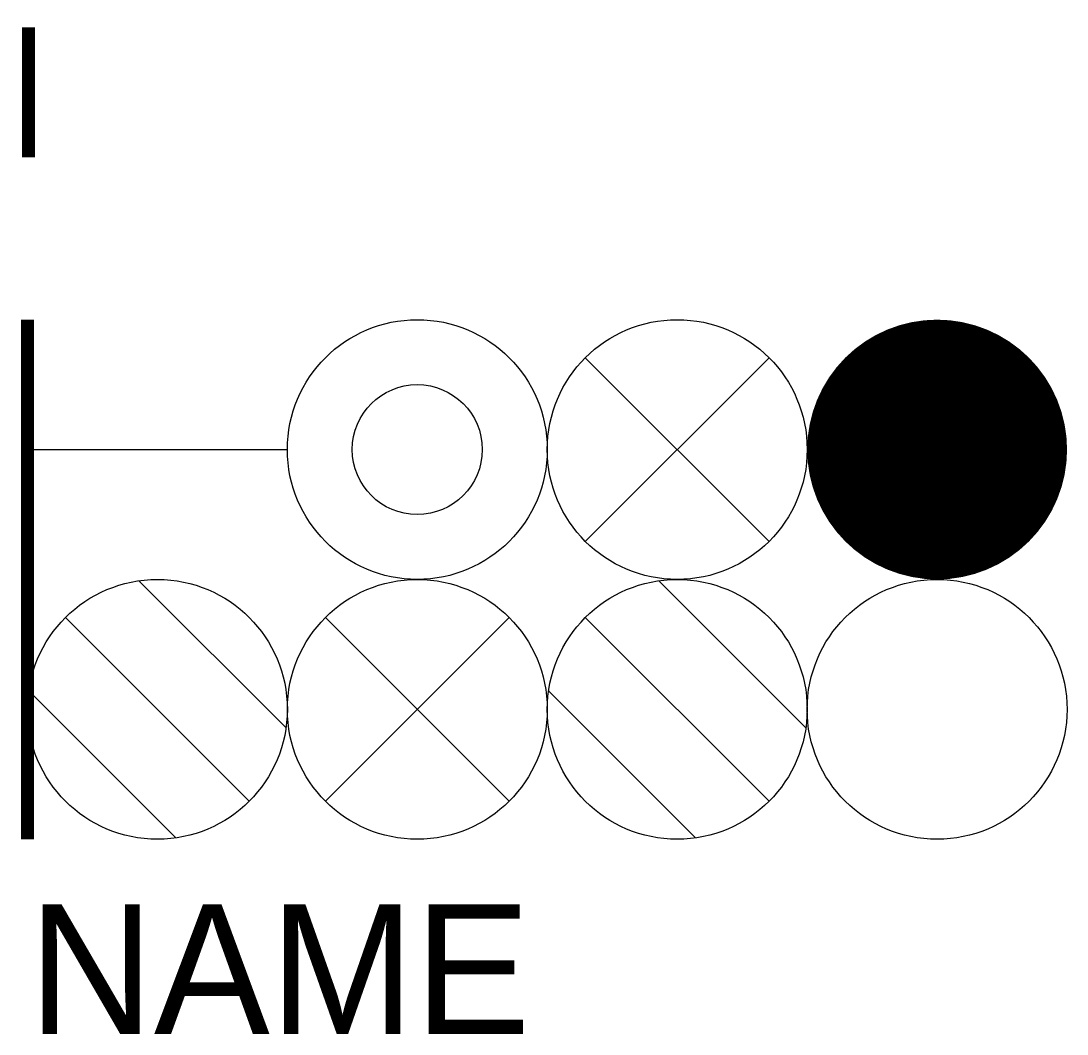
# Model space of a CAD drawing. Header units: inches. Extents: x -0.1 to 16, y -14.5 to 1.1.
import ezdxf
from ezdxf.enums import TextEntityAlignment as Align

# ---------------------------------------------------------------- set-up
doc = ezdxf.new("R2010")
doc.units = ezdxf.units.IN
doc.header["$MEASUREMENT"] = 0

msp = doc.modelspace()

# ---------------------------------------------------------------- linework, layer by layer
for p, q in [((-0.015, -3.5), (-0.015, -11.5)), ((-0.015, -3.5), (-0.015, -11.5)), ((8.571, -6.914), (11.399, -4.086)), ((8.571, -4.086), (11.399, -6.914)), ((-0.015, -5.5), (3.985, -5.5)), ((4.571, -8.086), (7.399, -10.914)), ((4.571, -10.914), (7.399, -8.086))]:
    msp.add_line(p, q)
at = {"color": 2}
for p, q in [((3.965, -9.783), (1.702, -7.52)), ((11.965, -9.783), (9.702, -7.52)), ((3.399, -10.914), (0.571, -8.086)), ((11.399, -10.914), (8.571, -8.086)), ((2.268, -11.48), (0.005, -9.217)), ((10.268, -11.48), (8.005, -9.217))]:
    msp.add_line(p, q, dxfattribs=at)
at = {"const_width": 0.2}
msp.add_lwpolyline([(0, -1), (0, 1)], dxfattribs=at)
for points in [[(0, -1, 0.2, 0.2, 0), (0, 1, 0.2, 0.2, 0)], [(-0.015, -11.5, 0.2, 0.2, 0), (-0.015, -3.5, 0.2, 0.2, 0)], [(-0.015, -11.5, 0.2, 0.2, 0), (-0.015, -3.5, 0.2, 0.2, 0)]]:
    msp.add_lwpolyline(points, format="xyseb")
at = {"color": 1, "const_width": 2}
msp.add_lwpolyline([(12.985, -5.5, -1), (14.985, -5.5, -1)], format="xyb", close=True, dxfattribs=at)
for centre, radius in [((5.985, -5.5), 2), ((9.985, -5.5), 2), ((5.985, -5.5), 1), ((5.985, -9.5), 2)]:
    msp.add_circle(centre, radius)
at = {"color": 2}
for centre in [(1.985, -9.5), (9.985, -9.5)]:
    msp.add_circle(centre, 2, dxfattribs=at)
at = {"color": 3}
msp.add_circle((13.985, -9.5), 2, dxfattribs=at)

# ---------------------------------------------------------------- texts
msp.add_attdef('NAME', text='NAME', height=2).set_placement((0, -12.5), align=Align.TOP_LEFT)

doc.saveas('drawing.dxf')
